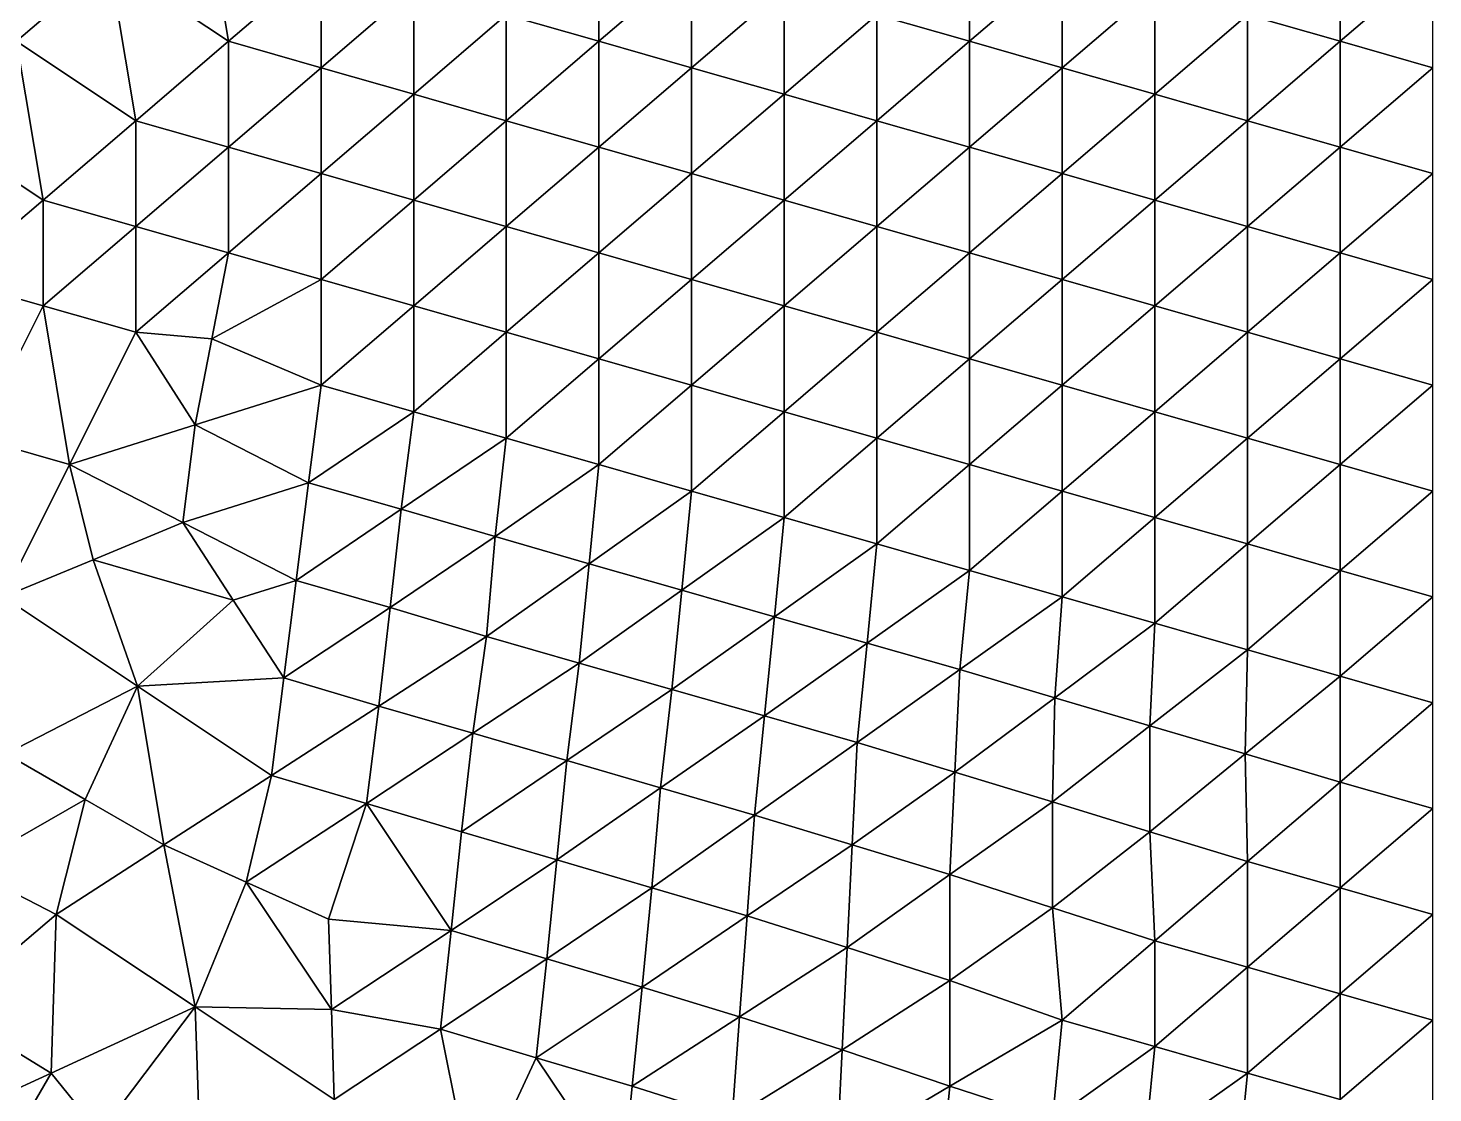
# Model space of a CAD drawing. Extents: x 100 to 350, y 100 to 150.
# Drawn here: x 329.27 to 350, y 119.24 to 134.96 of the extents above; entities that cross this region are included whole.
import ezdxf

# ---------------------------------------------------------------- set-up
doc = ezdxf.new("R2010")
doc.units = 0

msp = doc.modelspace()

# ---------------------------------------------------------------- linework, layer by layer
at = {"color": 1}
for p, q in [((331.835938, 137.109375), (332.226563, 134.765625)), ((332.226563, 134.765625), (331.835938, 137.109375)), ((337.695313, 136.328125), (337.695313, 134.765625)), ((337.695313, 134.765625), (337.695313, 136.328125)), ((343.164063, 134.765625), (343.164063, 136.328125)), ((343.164063, 136.328125), (343.164063, 134.765625)), ((348.632813, 134.765625), (348.632813, 136.328125)), ((348.632813, 136.328125), (348.632813, 134.765625)), ((330.46875, 135.9375), (329.101563, 134.765625)), ((329.101563, 134.765625), (330.46875, 135.9375)), ((330.859375, 133.59375), (330.46875, 135.9375)), ((332.226563, 134.765625), (330.46875, 135.9375)), ((330.46875, 135.9375), (330.859375, 133.59375)), ((330.46875, 135.9375), (332.226563, 134.765625)), ((332.226563, 134.765625), (333.59375, 135.9375)), ((333.59375, 135.9375), (332.226563, 134.765625)), ((333.59375, 134.375), (333.59375, 135.9375)), ((333.59375, 135.9375), (333.59375, 134.375)), ((337.695313, 134.765625), (339.0625, 135.9375)), ((339.0625, 135.9375), (337.695313, 134.765625)), ((339.0625, 134.375), (339.0625, 135.9375)), ((339.0625, 135.9375), (339.0625, 134.375)), ((343.164063, 134.765625), (344.53125, 135.9375)), ((344.53125, 135.9375), (343.164063, 134.765625)), ((344.53125, 135.9375), (344.53125, 134.375)), ((344.53125, 134.375), (344.53125, 135.9375)), ((348.632813, 134.765625), (350, 135.9375)), ((350, 135.9375), (348.632813, 134.765625)), ((334.960938, 135.546875), (333.59375, 134.375)), ((333.59375, 134.375), (334.960938, 135.546875)), ((334.960938, 133.984375), (334.960938, 135.546875)), ((334.960938, 135.546875), (334.960938, 133.984375)), ((339.0625, 134.375), (340.429688, 135.546875)), ((340.429688, 135.546875), (339.0625, 134.375)), ((340.429688, 135.546875), (340.429688, 133.984375)), ((340.429688, 133.984375), (340.429688, 135.546875)), ((345.898438, 135.546875), (344.53125, 134.375)), ((344.53125, 134.375), (345.898438, 135.546875)), ((345.898438, 135.546875), (345.898438, 133.984375)), ((345.898438, 133.984375), (345.898438, 135.546875)), ((336.328125, 135.15625), (334.960938, 133.984375)), ((334.960938, 133.984375), (336.328125, 135.15625)), ((336.328125, 133.59375), (336.328125, 135.15625)), ((337.695313, 134.765625), (336.328125, 135.15625)), ((336.328125, 135.15625), (336.328125, 133.59375)), ((336.328125, 135.15625), (337.695313, 134.765625)), ((341.796875, 135.15625), (340.429688, 133.984375)), ((340.429688, 133.984375), (341.796875, 135.15625)), ((341.796875, 133.59375), (341.796875, 135.15625)), ((341.796875, 135.15625), (343.164063, 134.765625)), ((341.796875, 135.15625), (341.796875, 133.59375)), ((343.164063, 134.765625), (341.796875, 135.15625)), ((345.898438, 133.984375), (347.265625, 135.15625)), ((347.265625, 135.15625), (345.898438, 133.984375)), ((347.265625, 135.15625), (348.632813, 134.765625)), ((348.632813, 134.765625), (347.265625, 135.15625)), ((347.265625, 135.15625), (347.265625, 133.59375)), ((347.265625, 133.59375), (347.265625, 135.15625)), ((329.101563, 134.765625), (330.859375, 133.59375)), ((330.859375, 133.59375), (329.101563, 134.765625)), ((329.101563, 134.765625), (329.492188, 132.421875)), ((329.492188, 132.421875), (329.101563, 134.765625)), ((332.226563, 134.765625), (330.859375, 133.59375)), ((330.859375, 133.59375), (332.226563, 134.765625)), ((332.226563, 133.203125), (332.226563, 134.765625)), ((333.59375, 134.375), (332.226563, 134.765625)), ((332.226563, 134.765625), (332.226563, 133.203125)), ((332.226563, 134.765625), (333.59375, 134.375)), ((336.328125, 133.59375), (337.695313, 134.765625)), ((337.695313, 134.765625), (336.328125, 133.59375)), ((337.695313, 134.765625), (337.695313, 133.203125)), ((339.0625, 134.375), (337.695313, 134.765625)), ((337.695313, 134.765625), (339.0625, 134.375)), ((337.695313, 133.203125), (337.695313, 134.765625)), ((341.796875, 133.59375), (343.164063, 134.765625)), ((343.164063, 134.765625), (341.796875, 133.59375)), ((343.164063, 133.203125), (343.164063, 134.765625)), ((344.53125, 134.375), (343.164063, 134.765625)), ((343.164063, 134.765625), (343.164063, 133.203125)), ((343.164063, 134.765625), (344.53125, 134.375)), ((348.632813, 134.765625), (347.265625, 133.59375)), ((347.265625, 133.59375), (348.632813, 134.765625)), ((348.632813, 133.203125), (348.632813, 134.765625)), ((348.632813, 134.765625), (350, 134.375)), ((348.632813, 134.765625), (348.632813, 133.203125)), ((350, 134.375), (348.632813, 134.765625)), ((332.226563, 133.203125), (333.59375, 134.375)), ((333.59375, 134.375), (332.226563, 133.203125)), ((333.59375, 134.375), (333.59375, 132.8125)), ((334.960938, 133.984375), (333.59375, 134.375)), ((333.59375, 134.375), (334.960938, 133.984375)), ((333.59375, 132.8125), (333.59375, 134.375)), ((337.695313, 133.203125), (339.0625, 134.375)), ((339.0625, 134.375), (337.695313, 133.203125)), ((339.0625, 132.8125), (339.0625, 134.375)), ((340.429688, 133.984375), (339.0625, 134.375)), ((339.0625, 134.375), (339.0625, 132.8125)), ((339.0625, 134.375), (340.429688, 133.984375)), ((344.53125, 134.375), (343.164063, 133.203125)), ((343.164063, 133.203125), (344.53125, 134.375)), ((344.53125, 132.8125), (344.53125, 134.375)), ((344.53125, 134.375), (344.53125, 132.8125)), ((345.898438, 133.984375), (344.53125, 134.375)), ((344.53125, 134.375), (345.898438, 133.984375)), ((350, 134.375), (348.632813, 133.203125)), ((348.632813, 133.203125), (350, 134.375)), ((333.59375, 132.8125), (334.960938, 133.984375)), ((334.960938, 133.984375), (333.59375, 132.8125)), ((334.960938, 132.421875), (334.960938, 133.984375)), ((334.960938, 133.984375), (336.328125, 133.59375)), ((336.328125, 133.59375), (334.960938, 133.984375)), ((334.960938, 133.984375), (334.960938, 132.421875)), ((340.429688, 133.984375), (339.0625, 132.8125)), ((339.0625, 132.8125), (340.429688, 133.984375)), ((340.429688, 133.984375), (340.429688, 132.421875)), ((341.796875, 133.59375), (340.429688, 133.984375)), ((340.429688, 133.984375), (341.796875, 133.59375)), ((340.429688, 132.421875), (340.429688, 133.984375)), ((344.53125, 132.8125), (345.898438, 133.984375)), ((345.898438, 133.984375), (344.53125, 132.8125)), ((345.898438, 132.421875), (345.898438, 133.984375)), ((347.265625, 133.59375), (345.898438, 133.984375)), ((345.898438, 133.984375), (345.898438, 132.421875)), ((345.898438, 133.984375), (347.265625, 133.59375)), ((327.734375, 133.59375), (329.492188, 132.421875)), ((329.492188, 132.421875), (327.734375, 133.59375)), ((329.492188, 132.421875), (330.859375, 133.59375)), ((330.859375, 133.59375), (329.492188, 132.421875)), ((330.859375, 133.59375), (332.226563, 133.203125)), ((332.226563, 133.203125), (330.859375, 133.59375)), ((330.859375, 133.59375), (330.859375, 132.03125)), ((330.859375, 132.03125), (330.859375, 133.59375)), ((334.960938, 132.421875), (336.328125, 133.59375)), ((336.328125, 133.59375), (334.960938, 132.421875)), ((336.328125, 132.03125), (336.328125, 133.59375)), ((336.328125, 133.59375), (337.695313, 133.203125)), ((336.328125, 133.59375), (336.328125, 132.03125)), ((337.695313, 133.203125), (336.328125, 133.59375)), ((340.429688, 132.421875), (341.796875, 133.59375)), ((341.796875, 133.59375), (340.429688, 132.421875)), ((343.164063, 133.203125), (341.796875, 133.59375)), ((341.796875, 133.59375), (341.796875, 132.03125)), ((341.796875, 133.59375), (343.164063, 133.203125)), ((341.796875, 132.03125), (341.796875, 133.59375)), ((345.898438, 132.421875), (347.265625, 133.59375)), ((347.265625, 133.59375), (345.898438, 132.421875)), ((347.265625, 133.59375), (347.265625, 132.03125)), ((348.632813, 133.203125), (347.265625, 133.59375)), ((347.265625, 133.59375), (348.632813, 133.203125)), ((347.265625, 132.03125), (347.265625, 133.59375)), ((332.226563, 133.203125), (330.859375, 132.03125)), ((330.859375, 132.03125), (332.226563, 133.203125)), ((332.226563, 131.640625), (332.226563, 133.203125)), ((332.226563, 133.203125), (333.59375, 132.8125)), ((332.226563, 133.203125), (332.226563, 131.640625)), ((333.59375, 132.8125), (332.226563, 133.203125)), ((337.695313, 133.203125), (336.328125, 132.03125)), ((336.328125, 132.03125), (337.695313, 133.203125)), ((337.695313, 131.640625), (337.695313, 133.203125)), ((339.0625, 132.8125), (337.695313, 133.203125)), ((337.695313, 133.203125), (337.695313, 131.640625)), ((337.695313, 133.203125), (339.0625, 132.8125)), ((343.164063, 133.203125), (341.796875, 132.03125)), ((341.796875, 132.03125), (343.164063, 133.203125)), ((343.164063, 133.203125), (343.164063, 131.640625)), ((344.53125, 132.8125), (343.164063, 133.203125)), ((343.164063, 133.203125), (344.53125, 132.8125)), ((343.164063, 131.640625), (343.164063, 133.203125)), ((347.265625, 132.03125), (348.632813, 133.203125)), ((348.632813, 133.203125), (347.265625, 132.03125)), ((348.632813, 131.640625), (348.632813, 133.203125)), ((350, 132.8125), (348.632813, 133.203125)), ((348.632813, 133.203125), (348.632813, 131.640625)), ((348.632813, 133.203125), (350, 132.8125)), ((332.226563, 131.640625), (333.59375, 132.8125)), ((333.59375, 132.8125), (332.226563, 131.640625)), ((333.59375, 132.8125), (334.960938, 132.421875)), ((334.960938, 132.421875), (333.59375, 132.8125)), ((333.59375, 132.8125), (333.59375, 131.25)), ((333.59375, 131.25), (333.59375, 132.8125)), ((337.695313, 131.640625), (339.0625, 132.8125)), ((339.0625, 132.8125), (337.695313, 131.640625)), ((339.0625, 132.8125), (339.0625, 131.25)), ((340.429688, 132.421875), (339.0625, 132.8125)), ((339.0625, 132.8125), (340.429688, 132.421875)), ((339.0625, 131.25), (339.0625, 132.8125)), ((343.164063, 131.640625), (344.53125, 132.8125)), ((344.53125, 132.8125), (343.164063, 131.640625)), ((344.53125, 132.8125), (345.898438, 132.421875)), ((345.898438, 132.421875), (344.53125, 132.8125)), ((344.53125, 132.8125), (344.53125, 131.25)), ((344.53125, 131.25), (344.53125, 132.8125)), ((348.632813, 131.640625), (350, 132.8125)), ((350, 132.8125), (348.632813, 131.640625)), ((328.125, 131.25), (329.492188, 132.421875)), ((329.492188, 132.421875), (328.125, 131.25)), ((330.859375, 132.03125), (329.492188, 132.421875)), ((329.492188, 132.421875), (329.492188, 130.859375)), ((329.492188, 132.421875), (330.859375, 132.03125)), ((329.492188, 130.859375), (329.492188, 132.421875)), ((333.59375, 131.25), (334.960938, 132.421875)), ((334.960938, 132.421875), (333.59375, 131.25)), ((334.960938, 130.859375), (334.960938, 132.421875)), ((334.960938, 132.421875), (336.328125, 132.03125)), ((334.960938, 132.421875), (334.960938, 130.859375)), ((336.328125, 132.03125), (334.960938, 132.421875)), ((339.0625, 131.25), (340.429688, 132.421875)), ((340.429688, 132.421875), (339.0625, 131.25)), ((340.429688, 130.859375), (340.429688, 132.421875)), ((341.796875, 132.03125), (340.429688, 132.421875)), ((340.429688, 132.421875), (340.429688, 130.859375)), ((340.429688, 132.421875), (341.796875, 132.03125)), ((345.898438, 132.421875), (344.53125, 131.25)), ((344.53125, 131.25), (345.898438, 132.421875)), ((345.898438, 130.859375), (345.898438, 132.421875)), ((345.898438, 132.421875), (347.265625, 132.03125)), ((345.898438, 132.421875), (345.898438, 130.859375)), ((347.265625, 132.03125), (345.898438, 132.421875)), ((330.859375, 132.03125), (329.492188, 130.859375)), ((329.492188, 130.859375), (330.859375, 132.03125)), ((330.859375, 132.03125), (330.859375, 130.46875)), ((332.226563, 131.640625), (330.859375, 132.03125)), ((330.859375, 132.03125), (332.226563, 131.640625)), ((330.859375, 130.46875), (330.859375, 132.03125)), ((336.328125, 132.03125), (334.960938, 130.859375)), ((334.960938, 130.859375), (336.328125, 132.03125)), ((336.328125, 130.46875), (336.328125, 132.03125)), ((336.328125, 132.03125), (337.695313, 131.640625)), ((337.695313, 131.640625), (336.328125, 132.03125)), ((336.328125, 132.03125), (336.328125, 130.46875)), ((340.429688, 130.859375), (341.796875, 132.03125)), ((341.796875, 132.03125), (340.429688, 130.859375)), ((341.796875, 132.03125), (341.796875, 130.46875)), ((343.164063, 131.640625), (341.796875, 132.03125)), ((341.796875, 132.03125), (343.164063, 131.640625)), ((341.796875, 130.46875), (341.796875, 132.03125)), ((345.898438, 130.859375), (347.265625, 132.03125)), ((347.265625, 132.03125), (345.898438, 130.859375)), ((347.265625, 132.03125), (348.632813, 131.640625)), ((348.632813, 131.640625), (347.265625, 132.03125)), ((347.265625, 132.03125), (347.265625, 130.46875)), ((347.265625, 130.46875), (347.265625, 132.03125)), ((330.859375, 130.46875), (332.226563, 131.640625)), ((332.226563, 131.640625), (330.859375, 130.46875)), ((332.226563, 131.640625), (331.982422, 130.371094)), ((331.982422, 130.371094), (332.226563, 131.640625)), ((333.59375, 131.25), (332.226563, 131.640625)), ((332.226563, 131.640625), (333.59375, 131.25)), ((336.328125, 130.46875), (337.695313, 131.640625)), ((337.695313, 131.640625), (336.328125, 130.46875)), ((337.695313, 130.078125), (337.695313, 131.640625)), ((337.695313, 131.640625), (339.0625, 131.25)), ((337.695313, 131.640625), (337.695313, 130.078125)), ((339.0625, 131.25), (337.695313, 131.640625)), ((341.796875, 130.46875), (343.164063, 131.640625)), ((343.164063, 131.640625), (341.796875, 130.46875)), ((344.53125, 131.25), (343.164063, 131.640625)), ((343.164063, 131.640625), (343.164063, 130.078125)), ((343.164063, 131.640625), (344.53125, 131.25)), ((343.164063, 130.078125), (343.164063, 131.640625)), ((347.265625, 130.46875), (348.632813, 131.640625)), ((348.632813, 131.640625), (347.265625, 130.46875)), ((348.632813, 130.078125), (348.632813, 131.640625)), ((348.632813, 131.640625), (350, 131.25)), ((348.632813, 131.640625), (348.632813, 130.078125)), ((350, 131.25), (348.632813, 131.640625)), ((329.492188, 130.859375), (328.125, 131.25)), ((328.125, 131.25), (329.492188, 130.859375)), ((331.982422, 130.371094), (333.59375, 131.25)), ((333.59375, 131.25), (331.982422, 130.371094)), ((333.59375, 131.25), (333.59375, 129.6875)), ((334.960938, 130.859375), (333.59375, 131.25)), ((333.59375, 131.25), (334.960938, 130.859375)), ((333.59375, 129.6875), (333.59375, 131.25)), ((339.0625, 131.25), (337.695313, 130.078125)), ((337.695313, 130.078125), (339.0625, 131.25)), ((339.0625, 129.6875), (339.0625, 131.25)), ((339.0625, 131.25), (340.429688, 130.859375)), ((340.429688, 130.859375), (339.0625, 131.25)), ((339.0625, 131.25), (339.0625, 129.6875)), ((344.53125, 131.25), (343.164063, 130.078125)), ((343.164063, 130.078125), (344.53125, 131.25)), ((344.53125, 131.25), (344.53125, 129.6875)), ((345.898438, 130.859375), (344.53125, 131.25)), ((344.53125, 131.25), (345.898438, 130.859375)), ((344.53125, 129.6875), (344.53125, 131.25)), ((350, 131.25), (348.632813, 130.078125)), ((348.632813, 130.078125), (350, 131.25)), ((329.492188, 130.859375), (328.515625, 128.90625)), ((328.515625, 128.90625), (329.492188, 130.859375)), ((329.882813, 128.515625), (329.492188, 130.859375)), ((329.492188, 130.859375), (329.882813, 128.515625)), ((330.859375, 130.46875), (329.492188, 130.859375)), ((329.492188, 130.859375), (330.859375, 130.46875)), ((333.59375, 129.6875), (334.960938, 130.859375)), ((334.960938, 130.859375), (333.59375, 129.6875)), ((334.960938, 130.859375), (336.328125, 130.46875)), ((336.328125, 130.46875), (334.960938, 130.859375)), ((334.960938, 130.859375), (334.960938, 129.296875)), ((334.960938, 129.296875), (334.960938, 130.859375)), ((339.0625, 129.6875), (340.429688, 130.859375)), ((340.429688, 130.859375), (339.0625, 129.6875)), ((340.429688, 129.296875), (340.429688, 130.859375)), ((340.429688, 130.859375), (341.796875, 130.46875)), ((340.429688, 130.859375), (340.429688, 129.296875)), ((341.796875, 130.46875), (340.429688, 130.859375)), ((344.53125, 129.6875), (345.898438, 130.859375)), ((345.898438, 130.859375), (344.53125, 129.6875)), ((345.898438, 129.296875), (345.898438, 130.859375)), ((347.265625, 130.46875), (345.898438, 130.859375)), ((345.898438, 130.859375), (345.898438, 129.296875)), ((345.898438, 130.859375), (347.265625, 130.46875)), ((330.859375, 130.46875), (329.882813, 128.515625)), ((329.882813, 128.515625), (330.859375, 130.46875)), ((331.738281, 129.101563), (330.859375, 130.46875)), ((331.982422, 130.371094), (330.859375, 130.46875)), ((330.859375, 130.46875), (331.738281, 129.101563)), ((330.859375, 130.46875), (331.982422, 130.371094)), ((334.960938, 129.296875), (336.328125, 130.46875)), ((336.328125, 130.46875), (334.960938, 129.296875)), ((336.328125, 128.90625), (336.328125, 130.46875)), ((336.328125, 130.46875), (337.695313, 130.078125)), ((336.328125, 130.46875), (336.328125, 128.90625)), ((337.695313, 130.078125), (336.328125, 130.46875)), ((341.796875, 130.46875), (340.429688, 129.296875)), ((340.429688, 129.296875), (341.796875, 130.46875)), ((341.796875, 128.90625), (341.796875, 130.46875)), ((343.164063, 130.078125), (341.796875, 130.46875)), ((341.796875, 130.46875), (341.796875, 128.90625)), ((341.796875, 130.46875), (343.164063, 130.078125)), ((347.265625, 130.46875), (345.898438, 129.296875)), ((345.898438, 129.296875), (347.265625, 130.46875)), ((347.265625, 130.46875), (347.265625, 128.90625)), ((348.632813, 130.078125), (347.265625, 130.46875)), ((347.265625, 130.46875), (348.632813, 130.078125)), ((347.265625, 128.90625), (347.265625, 130.46875)), ((331.738281, 129.101563), (331.982422, 130.371094)), ((331.982422, 130.371094), (331.738281, 129.101563)), ((333.59375, 129.6875), (331.982422, 130.371094)), ((331.982422, 130.371094), (333.59375, 129.6875)), ((337.695313, 130.078125), (336.328125, 128.90625)), ((336.328125, 128.90625), (337.695313, 130.078125)), ((337.695313, 128.515625), (337.695313, 130.078125)), ((337.695313, 130.078125), (339.0625, 129.6875)), ((339.0625, 129.6875), (337.695313, 130.078125)), ((337.695313, 130.078125), (337.695313, 128.515625)), ((341.796875, 128.90625), (343.164063, 130.078125)), ((343.164063, 130.078125), (341.796875, 128.90625)), ((343.164063, 130.078125), (343.164063, 128.515625)), ((344.53125, 129.6875), (343.164063, 130.078125)), ((343.164063, 130.078125), (344.53125, 129.6875)), ((343.164063, 128.515625), (343.164063, 130.078125)), ((347.265625, 128.90625), (348.632813, 130.078125)), ((348.632813, 130.078125), (347.265625, 128.90625)), ((350, 129.6875), (348.632813, 130.078125)), ((348.632813, 130.078125), (348.632813, 128.515625)), ((348.632813, 130.078125), (350, 129.6875)), ((348.632813, 128.515625), (348.632813, 130.078125)), ((331.738281, 129.101563), (333.59375, 129.6875)), ((333.59375, 129.6875), (331.738281, 129.101563)), ((333.410645, 128.24707), (333.59375, 129.6875)), ((333.59375, 129.6875), (333.410645, 128.24707)), ((334.960938, 129.296875), (333.59375, 129.6875)), ((333.59375, 129.6875), (334.960938, 129.296875)), ((337.695313, 128.515625), (339.0625, 129.6875)), ((339.0625, 129.6875), (337.695313, 128.515625)), ((339.0625, 128.125), (339.0625, 129.6875)), ((339.0625, 129.6875), (340.429688, 129.296875)), ((339.0625, 129.6875), (339.0625, 128.125)), ((340.429688, 129.296875), (339.0625, 129.6875)), ((343.164063, 128.515625), (344.53125, 129.6875)), ((344.53125, 129.6875), (343.164063, 128.515625)), ((344.53125, 129.6875), (345.898438, 129.296875)), ((345.898438, 129.296875), (344.53125, 129.6875)), ((344.53125, 129.6875), (344.53125, 128.125)), ((344.53125, 128.125), (344.53125, 129.6875)), ((348.632813, 128.515625), (350, 129.6875)), ((350, 129.6875), (348.632813, 128.515625)), ((334.960938, 129.296875), (333.410645, 128.24707)), ((333.410645, 128.24707), (334.960938, 129.296875)), ((334.960938, 129.296875), (334.777832, 127.856445)), ((334.777832, 127.856445), (334.960938, 129.296875)), ((336.328125, 128.90625), (334.960938, 129.296875)), ((334.960938, 129.296875), (336.328125, 128.90625)), ((339.0625, 128.125), (340.429688, 129.296875)), ((340.429688, 129.296875), (339.0625, 128.125)), ((340.429688, 129.296875), (341.796875, 128.90625)), ((341.796875, 128.90625), (340.429688, 129.296875)), ((340.429688, 129.296875), (340.429688, 127.734375)), ((340.429688, 127.734375), (340.429688, 129.296875)), ((344.53125, 128.125), (345.898438, 129.296875)), ((345.898438, 129.296875), (344.53125, 128.125)), ((345.898438, 127.734375), (345.898438, 129.296875)), ((345.898438, 129.296875), (347.265625, 128.90625)), ((345.898438, 129.296875), (345.898438, 127.734375)), ((347.265625, 128.90625), (345.898438, 129.296875)), ((329.882813, 128.515625), (331.738281, 129.101563)), ((331.738281, 129.101563), (329.882813, 128.515625)), ((331.738281, 129.101563), (331.555176, 127.661133)), ((331.555176, 127.661133), (331.738281, 129.101563)), ((333.410645, 128.24707), (331.738281, 129.101563)), ((331.738281, 129.101563), (333.410645, 128.24707)), ((329.882813, 128.515625), (328.515625, 128.90625)), ((328.515625, 128.90625), (329.882813, 128.515625)), ((336.328125, 128.90625), (334.777832, 127.856445)), ((334.777832, 127.856445), (336.328125, 128.90625)), ((336.16333, 127.453613), (336.328125, 128.90625)), ((336.328125, 128.90625), (336.16333, 127.453613)), ((336.328125, 128.90625), (337.695313, 128.515625)), ((337.695313, 128.515625), (336.328125, 128.90625)), ((341.796875, 128.90625), (340.429688, 127.734375)), ((340.429688, 127.734375), (341.796875, 128.90625)), ((341.796875, 127.34375), (341.796875, 128.90625)), ((341.796875, 128.90625), (343.164063, 128.515625)), ((341.796875, 128.90625), (341.796875, 127.34375)), ((343.164063, 128.515625), (341.796875, 128.90625)), ((347.265625, 128.90625), (345.898438, 127.734375)), ((345.898438, 127.734375), (347.265625, 128.90625)), ((347.265625, 127.34375), (347.265625, 128.90625)), ((348.632813, 128.515625), (347.265625, 128.90625)), ((347.265625, 128.90625), (347.265625, 127.34375)), ((347.265625, 128.90625), (348.632813, 128.515625)), ((328.90625, 126.5625), (329.882813, 128.515625)), ((329.882813, 128.515625), (328.90625, 126.5625)), ((331.555176, 127.661133), (329.882813, 128.515625)), ((329.882813, 128.515625), (330.230713, 127.111816)), ((329.882813, 128.515625), (331.555176, 127.661133)), ((330.230713, 127.111816), (329.882813, 128.515625)), ((336.16333, 127.453613), (337.695313, 128.515625)), ((337.695313, 128.515625), (336.16333, 127.453613)), ((337.548828, 127.050781), (337.695313, 128.515625)), ((337.695313, 128.515625), (337.548828, 127.050781)), ((337.695313, 128.515625), (339.0625, 128.125)), ((339.0625, 128.125), (337.695313, 128.515625)), ((343.164063, 128.515625), (341.796875, 127.34375)), ((341.796875, 127.34375), (343.164063, 128.515625)), ((344.53125, 128.125), (343.164063, 128.515625)), ((343.164063, 128.515625), (343.164063, 126.953125)), ((343.164063, 128.515625), (344.53125, 128.125)), ((343.164063, 126.953125), (343.164063, 128.515625)), ((348.632813, 128.515625), (347.265625, 127.34375)), ((347.265625, 127.34375), (348.632813, 128.515625)), ((348.632813, 126.953125), (348.632813, 128.515625)), ((348.632813, 128.515625), (348.632813, 126.953125)), ((350, 128.125), (348.632813, 128.515625)), ((348.632813, 128.515625), (350, 128.125)), ((333.410645, 128.24707), (331.555176, 127.661133)), ((331.555176, 127.661133), (333.410645, 128.24707)), ((333.227539, 126.806641), (333.410645, 128.24707)), ((333.410645, 128.24707), (333.227539, 126.806641)), ((334.777832, 127.856445), (333.410645, 128.24707)), ((333.410645, 128.24707), (334.777832, 127.856445)), ((337.548828, 127.050781), (339.0625, 128.125)), ((339.0625, 128.125), (337.548828, 127.050781)), ((339.0625, 128.125), (338.916016, 126.660156)), ((338.916016, 126.660156), (339.0625, 128.125)), ((340.429688, 127.734375), (339.0625, 128.125)), ((339.0625, 128.125), (340.429688, 127.734375)), ((344.53125, 128.125), (343.164063, 126.953125)), ((343.164063, 126.953125), (344.53125, 128.125)), ((344.53125, 128.125), (344.53125, 126.5625)), ((345.898438, 127.734375), (344.53125, 128.125)), ((344.53125, 128.125), (345.898438, 127.734375)), ((344.53125, 126.5625), (344.53125, 128.125)), ((348.632813, 126.953125), (350, 128.125)), ((350, 128.125), (348.632813, 126.953125)), ((334.777832, 127.856445), (333.227539, 126.806641)), ((333.227539, 126.806641), (334.777832, 127.856445)), ((334.777832, 127.856445), (334.613037, 126.403809)), ((334.613037, 126.403809), (334.777832, 127.856445)), ((334.777832, 127.856445), (336.16333, 127.453613)), ((336.16333, 127.453613), (334.777832, 127.856445)), ((340.429688, 127.734375), (338.916016, 126.660156)), ((338.916016, 126.660156), (340.429688, 127.734375)), ((340.429688, 127.734375), (340.283203, 126.269531)), ((340.283203, 126.269531), (340.429688, 127.734375)), ((341.796875, 127.34375), (340.429688, 127.734375)), ((340.429688, 127.734375), (341.796875, 127.34375)), ((344.53125, 126.5625), (345.898438, 127.734375)), ((345.898438, 127.734375), (344.53125, 126.5625)), ((347.265625, 127.34375), (345.898438, 127.734375)), ((345.898438, 127.734375), (345.898438, 126.171875)), ((345.898438, 127.734375), (347.265625, 127.34375)), ((345.898438, 126.171875), (345.898438, 127.734375)), ((330.230713, 127.111816), (331.555176, 127.661133)), ((331.555176, 127.661133), (330.230713, 127.111816)), ((331.555176, 127.661133), (333.227539, 126.806641)), ((332.299805, 126.513672), (331.555176, 127.661133)), ((333.227539, 126.806641), (331.555176, 127.661133)), ((331.555176, 127.661133), (332.299805, 126.513672)), ((336.16333, 127.453613), (334.613037, 126.403809)), ((334.613037, 126.403809), (336.16333, 127.453613)), ((336.035156, 125.976563), (336.16333, 127.453613)), ((336.16333, 127.453613), (336.035156, 125.976563)), ((336.16333, 127.453613), (337.548828, 127.050781)), ((337.548828, 127.050781), (336.16333, 127.453613)), ((341.796875, 127.34375), (340.283203, 126.269531)), ((340.283203, 126.269531), (341.796875, 127.34375)), ((341.650391, 125.878906), (341.796875, 127.34375)), ((341.796875, 127.34375), (341.650391, 125.878906)), ((343.164063, 126.953125), (341.796875, 127.34375)), ((341.796875, 127.34375), (343.164063, 126.953125)), ((347.265625, 127.34375), (345.898438, 126.171875)), ((345.898438, 126.171875), (347.265625, 127.34375)), ((347.265625, 127.34375), (347.265625, 125.78125)), ((348.632813, 126.953125), (347.265625, 127.34375)), ((347.265625, 127.34375), (348.632813, 126.953125)), ((347.265625, 125.78125), (347.265625, 127.34375)), ((330.230713, 127.111816), (328.90625, 126.5625)), ((328.90625, 126.5625), (330.230713, 127.111816)), ((332.299805, 126.513672), (330.230713, 127.111816)), ((330.230713, 127.111816), (330.883789, 125.244141)), ((330.883789, 125.244141), (330.230713, 127.111816)), ((330.230713, 127.111816), (332.299805, 126.513672)), ((336.035156, 125.976563), (337.548828, 127.050781)), ((337.548828, 127.050781), (336.035156, 125.976563)), ((337.402344, 125.585938), (337.548828, 127.050781)), ((337.548828, 127.050781), (337.402344, 125.585938)), ((338.916016, 126.660156), (337.548828, 127.050781)), ((337.548828, 127.050781), (338.916016, 126.660156)), ((343.164063, 126.953125), (341.650391, 125.878906)), ((341.650391, 125.878906), (343.164063, 126.953125)), ((343.164063, 126.953125), (343.017578, 125.488281)), ((343.017578, 125.488281), (343.164063, 126.953125)), ((344.53125, 126.5625), (343.164063, 126.953125)), ((343.164063, 126.953125), (344.53125, 126.5625)), ((347.265625, 125.78125), (348.632813, 126.953125)), ((348.632813, 126.953125), (347.265625, 125.78125)), ((348.632813, 125.390625), (348.632813, 126.953125)), ((350, 126.5625), (348.632813, 126.953125)), ((348.632813, 126.953125), (348.632813, 125.390625)), ((348.632813, 126.953125), (350, 126.5625)), ((333.227539, 126.806641), (332.299805, 126.513672)), ((332.299805, 126.513672), (333.227539, 126.806641)), ((333.227539, 126.806641), (333.044434, 125.366211)), ((333.044434, 125.366211), (333.227539, 126.806641)), ((333.227539, 126.806641), (334.613037, 126.403809)), ((334.613037, 126.403809), (333.227539, 126.806641)), ((338.916016, 126.660156), (337.402344, 125.585938)), ((337.402344, 125.585938), (338.916016, 126.660156)), ((338.769531, 125.195313), (338.916016, 126.660156)), ((338.916016, 126.660156), (338.769531, 125.195313)), ((340.283203, 126.269531), (338.916016, 126.660156)), ((338.916016, 126.660156), (340.283203, 126.269531)), ((330.883789, 125.244141), (328.90625, 126.5625)), ((328.90625, 126.5625), (330.883789, 125.244141)), ((332.299805, 126.513672), (330.883789, 125.244141)), ((330.883789, 125.244141), (332.299805, 126.513672)), ((333.044434, 125.366211), (332.299805, 126.513672)), ((332.299805, 126.513672), (333.044434, 125.366211)), ((343.017578, 125.488281), (344.53125, 126.5625)), ((344.53125, 126.5625), (343.017578, 125.488281)), ((344.421387, 125.073242), (344.53125, 126.5625)), ((344.53125, 126.5625), (344.421387, 125.073242)), ((345.898438, 126.171875), (344.53125, 126.5625)), ((344.53125, 126.5625), (345.898438, 126.171875)), ((348.632813, 125.390625), (350, 126.5625)), ((350, 126.5625), (348.632813, 125.390625)), ((333.044434, 125.366211), (334.613037, 126.403809)), ((334.613037, 126.403809), (333.044434, 125.366211)), ((334.613037, 126.403809), (334.448242, 124.951172)), ((334.448242, 124.951172), (334.613037, 126.403809)), ((334.613037, 126.403809), (336.035156, 125.976563)), ((336.035156, 125.976563), (334.613037, 126.403809)), ((338.769531, 125.195313), (340.283203, 126.269531)), ((340.283203, 126.269531), (338.769531, 125.195313)), ((340.283203, 126.269531), (340.136719, 124.804688)), ((340.136719, 124.804688), (340.283203, 126.269531)), ((340.283203, 126.269531), (341.650391, 125.878906)), ((341.650391, 125.878906), (340.283203, 126.269531)), ((345.898438, 126.171875), (344.421387, 125.073242)), ((344.421387, 125.073242), (345.898438, 126.171875)), ((345.898438, 126.171875), (345.825195, 124.658203)), ((345.825195, 124.658203), (345.898438, 126.171875)), ((347.265625, 125.78125), (345.898438, 126.171875)), ((345.898438, 126.171875), (347.265625, 125.78125)), ((334.448242, 124.951172), (336.035156, 125.976563)), ((336.035156, 125.976563), (334.448242, 124.951172)), ((335.83374, 124.54834), (336.035156, 125.976563)), ((336.035156, 125.976563), (335.83374, 124.54834)), ((337.402344, 125.585938), (336.035156, 125.976563)), ((336.035156, 125.976563), (337.402344, 125.585938)), ((340.136719, 124.804688), (341.650391, 125.878906)), ((341.650391, 125.878906), (340.136719, 124.804688)), ((341.503906, 124.414063), (341.650391, 125.878906)), ((341.650391, 125.878906), (341.503906, 124.414063)), ((341.650391, 125.878906), (343.017578, 125.488281)), ((343.017578, 125.488281), (341.650391, 125.878906)), ((345.825195, 124.658203), (347.265625, 125.78125)), ((347.265625, 125.78125), (345.825195, 124.658203)), ((347.265625, 125.78125), (347.229004, 124.243164)), ((347.229004, 124.243164), (347.265625, 125.78125)), ((347.265625, 125.78125), (348.632813, 125.390625)), ((348.632813, 125.390625), (347.265625, 125.78125)), ((337.402344, 125.585938), (335.83374, 124.54834)), ((335.83374, 124.54834), (337.402344, 125.585938)), ((337.402344, 125.585938), (337.219238, 124.145508)), ((337.219238, 124.145508), (337.402344, 125.585938)), ((338.769531, 125.195313), (337.402344, 125.585938)), ((337.402344, 125.585938), (338.769531, 125.195313)), ((343.017578, 125.488281), (341.503906, 124.414063)), ((341.503906, 124.414063), (343.017578, 125.488281)), ((342.944336, 123.974609), (343.017578, 125.488281)), ((343.017578, 125.488281), (342.944336, 123.974609)), ((344.421387, 125.073242), (343.017578, 125.488281)), ((343.017578, 125.488281), (344.421387, 125.073242)), ((328.949825, 124.243049), (330.883789, 125.244141)), ((330.883789, 125.244141), (328.949825, 124.243049)), ((330.883789, 125.244141), (330.112119, 123.57172)), ((330.112119, 123.57172), (330.883789, 125.244141)), ((330.883789, 125.244141), (333.044434, 125.366211)), ((333.044434, 125.366211), (330.883789, 125.244141)), ((330.883789, 125.244141), (332.861328, 123.925781)), ((332.861328, 123.925781), (330.883789, 125.244141)), ((330.883789, 125.244141), (331.274414, 122.900391)), ((331.274414, 122.900391), (330.883789, 125.244141)), ((332.861328, 123.925781), (333.044434, 125.366211)), ((333.044434, 125.366211), (332.861328, 123.925781)), ((334.448242, 124.951172), (333.044434, 125.366211)), ((333.044434, 125.366211), (334.448242, 124.951172)), ((347.229004, 124.243164), (348.632813, 125.390625)), ((348.632813, 125.390625), (347.229004, 124.243164)), ((348.632813, 123.828125), (348.632813, 125.390625)), ((348.632813, 125.390625), (350, 125)), ((348.632813, 125.390625), (348.632813, 123.828125)), ((350, 125), (348.632813, 125.390625)), ((338.769531, 125.195313), (337.219238, 124.145508)), ((337.219238, 124.145508), (338.769531, 125.195313)), ((338.604736, 123.742676), (338.769531, 125.195313)), ((338.769531, 125.195313), (338.604736, 123.742676)), ((340.136719, 124.804688), (338.769531, 125.195313)), ((338.769531, 125.195313), (340.136719, 124.804688)), ((344.421387, 125.073242), (342.944336, 123.974609)), ((342.944336, 123.974609), (344.421387, 125.073242)), ((344.384766, 123.535156), (344.421387, 125.073242)), ((344.421387, 125.073242), (344.384766, 123.535156)), ((345.825195, 124.658203), (344.421387, 125.073242)), ((344.421387, 125.073242), (345.825195, 124.658203)), ((350, 125), (348.632813, 123.828125)), ((348.632813, 123.828125), (350, 125)), ((332.861328, 123.925781), (334.448242, 124.951172)), ((334.448242, 124.951172), (332.861328, 123.925781)), ((334.265137, 123.510742), (334.448242, 124.951172)), ((334.448242, 124.951172), (334.265137, 123.510742)), ((335.83374, 124.54834), (334.448242, 124.951172)), ((334.448242, 124.951172), (335.83374, 124.54834)), ((340.136719, 124.804688), (338.604736, 123.742676)), ((338.604736, 123.742676), (340.136719, 124.804688)), ((340.136719, 124.804688), (339.990234, 123.339844)), ((339.990234, 123.339844), (340.136719, 124.804688)), ((341.503906, 124.414063), (340.136719, 124.804688)), ((340.136719, 124.804688), (341.503906, 124.414063)), ((344.384766, 123.535156), (345.825195, 124.658203)), ((345.825195, 124.658203), (344.384766, 123.535156)), ((345.825195, 123.095703), (345.825195, 124.658203)), ((347.229004, 124.243164), (345.825195, 124.658203)), ((345.825195, 124.658203), (345.825195, 123.095703)), ((345.825195, 124.658203), (347.229004, 124.243164)), ((335.83374, 124.54834), (334.265137, 123.510742)), ((334.265137, 123.510742), (335.83374, 124.54834)), ((335.83374, 124.54834), (335.668945, 123.095703)), ((335.668945, 123.095703), (335.83374, 124.54834)), ((337.219238, 124.145508), (335.83374, 124.54834)), ((335.83374, 124.54834), (337.219238, 124.145508)), ((341.503906, 124.414063), (339.990234, 123.339844)), ((339.990234, 123.339844), (341.503906, 124.414063)), ((341.430664, 122.900391), (341.503906, 124.414063)), ((341.503906, 124.414063), (341.430664, 122.900391)), ((342.944336, 123.974609), (341.503906, 124.414063)), ((341.503906, 124.414063), (342.944336, 123.974609)), ((330.112119, 123.57172), (328.949825, 124.243049)), ((328.949825, 124.243049), (330.112119, 123.57172)), ((347.229004, 124.243164), (345.825195, 123.095703)), ((345.825195, 123.095703), (347.229004, 124.243164)), ((347.229004, 124.243164), (347.265625, 122.65625)), ((348.632813, 123.828125), (347.229004, 124.243164)), ((347.229004, 124.243164), (348.632813, 123.828125)), ((347.265625, 122.65625), (347.229004, 124.243164)), ((335.668945, 123.095703), (337.219238, 124.145508)), ((337.219238, 124.145508), (335.668945, 123.095703)), ((337.219238, 124.145508), (337.072754, 122.680664)), ((337.072754, 122.680664), (337.219238, 124.145508)), ((337.219238, 124.145508), (338.604736, 123.742676)), ((338.604736, 123.742676), (337.219238, 124.145508)), ((341.430664, 122.900391), (342.944336, 123.974609)), ((342.944336, 123.974609), (341.430664, 122.900391)), ((342.944336, 123.974609), (342.871094, 122.460938)), ((342.871094, 122.460938), (342.944336, 123.974609)), ((344.384766, 123.535156), (342.944336, 123.974609)), ((342.944336, 123.974609), (344.384766, 123.535156)), ((331.274414, 122.900391), (332.861328, 123.925781)), ((332.861328, 123.925781), (331.274414, 122.900391)), ((332.861328, 123.925781), (332.489014, 122.351074)), ((332.489014, 122.351074), (332.861328, 123.925781)), ((334.265137, 123.510742), (332.861328, 123.925781)), ((332.861328, 123.925781), (334.265137, 123.510742)), ((347.265625, 122.65625), (348.632813, 123.828125)), ((348.632813, 123.828125), (347.265625, 122.65625)), ((350, 123.4375), (348.632813, 123.828125)), ((348.632813, 123.828125), (348.632813, 122.265625)), ((348.632813, 123.828125), (350, 123.4375)), ((348.632813, 122.265625), (348.632813, 123.828125)), ((330.112119, 123.57172), (328.35168, 122.558478)), ((328.35168, 122.558478), (330.112119, 123.57172)), ((330.112119, 123.57172), (329.6875, 121.875)), ((329.6875, 121.875), (330.112119, 123.57172)), ((331.274414, 122.900391), (330.112119, 123.57172)), ((330.112119, 123.57172), (331.274414, 122.900391)), ((337.072754, 122.680664), (338.604736, 123.742676)), ((338.604736, 123.742676), (337.072754, 122.680664)), ((338.476563, 122.265625), (338.604736, 123.742676)), ((338.604736, 123.742676), (338.476563, 122.265625)), ((338.604736, 123.742676), (339.990234, 123.339844)), ((339.990234, 123.339844), (338.604736, 123.742676)), ((334.265137, 123.510742), (332.489014, 122.351074)), ((332.489014, 122.351074), (334.265137, 123.510742)), ((334.265137, 123.510742), (333.703613, 121.801758)), ((333.703613, 121.801758), (334.265137, 123.510742)), ((335.513306, 121.636963), (334.265137, 123.510742)), ((334.265137, 123.510742), (335.668945, 123.095703)), ((334.265137, 123.510742), (335.513306, 121.636963)), ((335.668945, 123.095703), (334.265137, 123.510742)), ((339.990234, 123.339844), (338.476563, 122.265625)), ((338.476563, 122.265625), (339.990234, 123.339844)), ((339.990234, 123.339844), (339.880371, 121.850586)), ((339.880371, 121.850586), (339.990234, 123.339844)), ((339.990234, 123.339844), (341.430664, 122.900391)), ((341.430664, 122.900391), (339.990234, 123.339844)), ((344.384766, 123.535156), (342.871094, 122.460938)), ((342.871094, 122.460938), (344.384766, 123.535156)), ((344.384766, 121.972656), (344.384766, 123.535156)), ((344.384766, 123.535156), (345.825195, 123.095703)), ((345.825195, 123.095703), (344.384766, 123.535156)), ((344.384766, 123.535156), (344.384766, 121.972656)), ((348.632813, 122.265625), (350, 123.4375)), ((350, 123.4375), (348.632813, 122.265625)), ((335.513306, 121.636963), (335.668945, 123.095703)), ((335.668945, 123.095703), (335.513306, 121.636963)), ((337.072754, 122.680664), (335.668945, 123.095703)), ((335.668945, 123.095703), (337.072754, 122.680664)), ((344.384766, 121.972656), (345.825195, 123.095703)), ((345.825195, 123.095703), (344.384766, 121.972656)), ((345.898438, 121.484375), (345.825195, 123.095703)), ((345.825195, 123.095703), (347.265625, 122.65625)), ((345.825195, 123.095703), (345.898438, 121.484375)), ((347.265625, 122.65625), (345.825195, 123.095703)), ((329.6875, 121.875), (331.274414, 122.900391)), ((331.274414, 122.900391), (329.6875, 121.875)), ((331.738281, 120.507813), (331.274414, 122.900391)), ((332.489014, 122.351074), (331.274414, 122.900391)), ((331.274414, 122.900391), (331.738281, 120.507813)), ((331.274414, 122.900391), (332.489014, 122.351074)), ((339.880371, 121.850586), (341.430664, 122.900391)), ((341.430664, 122.900391), (339.880371, 121.850586)), ((341.430664, 122.900391), (341.357422, 121.386719)), ((341.357422, 121.386719), (341.430664, 122.900391)), ((341.430664, 122.900391), (342.871094, 122.460938)), ((342.871094, 122.460938), (341.430664, 122.900391)), ((328.35168, 122.558478), (329.6875, 121.875)), ((329.6875, 121.875), (328.35168, 122.558478)), ((337.072754, 122.680664), (335.513306, 121.636963)), ((335.513306, 121.636963), (337.072754, 122.680664)), ((337.072754, 122.680664), (336.92627, 121.21582)), ((336.92627, 121.21582), (337.072754, 122.680664)), ((338.476563, 122.265625), (337.072754, 122.680664)), ((337.072754, 122.680664), (338.476563, 122.265625)), ((345.898438, 121.484375), (347.265625, 122.65625)), ((347.265625, 122.65625), (345.898438, 121.484375)), ((348.632813, 122.265625), (347.265625, 122.65625)), ((347.265625, 122.65625), (347.265625, 121.09375)), ((347.265625, 122.65625), (348.632813, 122.265625)), ((347.265625, 121.09375), (347.265625, 122.65625)), ((332.489014, 122.351074), (331.738281, 120.507813)), ((331.738281, 120.507813), (332.489014, 122.351074)), ((333.746338, 120.471191), (332.489014, 122.351074)), ((333.703613, 121.801758), (332.489014, 122.351074)), ((332.489014, 122.351074), (333.746338, 120.471191)), ((332.489014, 122.351074), (333.703613, 121.801758)), ((342.871094, 122.460938), (341.357422, 121.386719)), ((341.357422, 121.386719), (342.871094, 122.460938)), ((342.871094, 122.460938), (344.384766, 121.972656)), ((344.384766, 121.972656), (342.871094, 122.460938)), ((342.871094, 122.460938), (342.871094, 120.898438)), ((342.871094, 120.898438), (342.871094, 122.460938)), ((336.92627, 121.21582), (338.476563, 122.265625)), ((338.476563, 122.265625), (336.92627, 121.21582)), ((338.476563, 122.265625), (338.330078, 120.800781)), ((338.330078, 120.800781), (338.476563, 122.265625)), ((339.880371, 121.850586), (338.476563, 122.265625)), ((338.476563, 122.265625), (339.880371, 121.850586)), ((348.632813, 122.265625), (347.265625, 121.09375)), ((347.265625, 121.09375), (348.632813, 122.265625)), ((348.632813, 122.265625), (348.632813, 120.703125)), ((350, 121.875), (348.632813, 122.265625)), ((348.632813, 120.703125), (348.632813, 122.265625)), ((348.632813, 122.265625), (350, 121.875)), ((342.871094, 120.898438), (344.384766, 121.972656)), ((344.384766, 121.972656), (342.871094, 120.898438)), ((344.53125, 120.3125), (344.384766, 121.972656)), ((344.384766, 121.972656), (345.898438, 121.484375)), ((344.384766, 121.972656), (344.53125, 120.3125)), ((345.898438, 121.484375), (344.384766, 121.972656)), ((329.6875, 121.875), (328.052515, 120.480462)), ((328.052515, 120.480462), (329.6875, 121.875)), ((329.6875, 121.875), (329.612481, 119.531077)), ((329.612481, 119.531077), (329.6875, 121.875)), ((331.738281, 120.507813), (329.6875, 121.875)), ((329.6875, 121.875), (331.738281, 120.507813)), ((333.703613, 121.801758), (335.513306, 121.636963)), ((335.513306, 121.636963), (333.703613, 121.801758)), ((333.703613, 121.801758), (333.746338, 120.471191)), ((333.746338, 120.471191), (333.703613, 121.801758)), ((338.330078, 120.800781), (339.880371, 121.850586)), ((339.880371, 121.850586), (338.330078, 120.800781)), ((339.770508, 120.361328), (339.880371, 121.850586)), ((339.880371, 121.850586), (339.770508, 120.361328)), ((341.357422, 121.386719), (339.880371, 121.850586)), ((339.880371, 121.850586), (341.357422, 121.386719)), ((348.632813, 120.703125), (350, 121.875)), ((350, 121.875), (348.632813, 120.703125)), ((335.513306, 121.636963), (333.746338, 120.471191)), ((333.746338, 120.471191), (335.513306, 121.636963)), ((335.357666, 120.178223), (335.513306, 121.636963)), ((335.513306, 121.636963), (335.357666, 120.178223)), ((336.92627, 121.21582), (335.513306, 121.636963)), ((335.513306, 121.636963), (336.92627, 121.21582)), ((344.53125, 120.3125), (345.898438, 121.484375)), ((345.898438, 121.484375), (344.53125, 120.3125)), ((345.898438, 119.921875), (345.898438, 121.484375)), ((347.265625, 121.09375), (345.898438, 121.484375)), ((345.898438, 121.484375), (345.898438, 119.921875)), ((345.898438, 121.484375), (347.265625, 121.09375)), ((339.770508, 120.361328), (341.357422, 121.386719)), ((341.357422, 121.386719), (339.770508, 120.361328)), ((341.28418, 119.873047), (341.357422, 121.386719)), ((341.357422, 121.386719), (341.28418, 119.873047)), ((341.357422, 121.386719), (342.871094, 120.898438)), ((342.871094, 120.898438), (341.357422, 121.386719)), ((336.92627, 121.21582), (335.357666, 120.178223)), ((335.357666, 120.178223), (336.92627, 121.21582)), ((336.77063, 119.75708), (336.92627, 121.21582)), ((336.92627, 121.21582), (336.77063, 119.75708)), ((336.92627, 121.21582), (338.330078, 120.800781)), ((338.330078, 120.800781), (336.92627, 121.21582)), ((347.265625, 121.09375), (345.898438, 119.921875)), ((345.898438, 119.921875), (347.265625, 121.09375)), ((347.265625, 119.53125), (347.265625, 121.09375)), ((347.265625, 121.09375), (347.265625, 119.53125)), ((348.632813, 120.703125), (347.265625, 121.09375)), ((347.265625, 121.09375), (348.632813, 120.703125)), ((342.871094, 120.898438), (341.28418, 119.873047)), ((341.28418, 119.873047), (342.871094, 120.898438)), ((342.871094, 119.335938), (342.871094, 120.898438)), ((342.871094, 120.898438), (344.53125, 120.3125)), ((342.871094, 120.898438), (342.871094, 119.335938)), ((344.53125, 120.3125), (342.871094, 120.898438)), ((338.330078, 120.800781), (336.77063, 119.75708)), ((336.77063, 119.75708), (338.330078, 120.800781)), ((338.183594, 119.335938), (338.330078, 120.800781)), ((338.330078, 120.800781), (338.183594, 119.335938)), ((338.330078, 120.800781), (339.770508, 120.361328)), ((339.770508, 120.361328), (338.330078, 120.800781)), ((347.265625, 119.53125), (348.632813, 120.703125)), ((348.632813, 120.703125), (347.265625, 119.53125)), ((350, 120.3125), (348.632813, 120.703125)), ((348.632813, 120.703125), (348.632813, 119.140625)), ((348.632813, 120.703125), (350, 120.3125)), ((348.632813, 119.140625), (348.632813, 120.703125)), ((329.612481, 119.531077), (328.052515, 120.480462)), ((328.052515, 120.480462), (329.612481, 119.531077)), ((331.738281, 120.507813), (329.612481, 119.531077)), ((329.612481, 119.531077), (331.738281, 120.507813)), ((330.329438, 118.645673), (331.738281, 120.507813)), ((331.738281, 120.507813), (330.329438, 118.645673)), ((331.738281, 120.507813), (333.746338, 120.471191)), ((333.789063, 119.140625), (331.738281, 120.507813)), ((331.738281, 120.507813), (331.818477, 118.163947)), ((333.746338, 120.471191), (331.738281, 120.507813)), ((331.738281, 120.507813), (333.789063, 119.140625)), ((331.818477, 118.163947), (331.738281, 120.507813)), ((333.746338, 120.471191), (335.357666, 120.178223)), ((333.746338, 120.471191), (333.789063, 119.140625)), ((335.357666, 120.178223), (333.746338, 120.471191)), ((333.789063, 119.140625), (333.746338, 120.471191)), ((339.770508, 120.361328), (338.183594, 119.335938)), ((338.183594, 119.335938), (339.770508, 120.361328)), ((339.770508, 120.361328), (339.660645, 118.87207)), ((339.660645, 118.87207), (339.770508, 120.361328)), ((339.770508, 120.361328), (341.28418, 119.873047)), ((341.28418, 119.873047), (339.770508, 120.361328)), ((342.871094, 119.335938), (344.53125, 120.3125)), ((344.53125, 120.3125), (342.871094, 119.335938)), ((344.384766, 118.847656), (344.53125, 120.3125)), ((344.53125, 120.3125), (344.384766, 118.847656)), ((345.898438, 119.921875), (344.53125, 120.3125)), ((344.53125, 120.3125), (345.898438, 119.921875)), ((348.632813, 119.140625), (350, 120.3125)), ((350, 120.3125), (348.632813, 119.140625)), ((335.357666, 120.178223), (333.789063, 119.140625)), ((333.789063, 119.140625), (335.357666, 120.178223)), ((335.357666, 120.178223), (336.77063, 119.75708)), ((335.839844, 117.773438), (335.357666, 120.178223)), ((336.77063, 119.75708), (335.357666, 120.178223)), ((335.357666, 120.178223), (335.839844, 117.773438)), ((339.660645, 118.87207), (341.28418, 119.873047)), ((341.28418, 119.873047), (339.660645, 118.87207)), ((341.28418, 119.873047), (341.210938, 118.359375)), ((341.210938, 118.359375), (341.28418, 119.873047)), ((341.28418, 119.873047), (342.871094, 119.335938)), ((342.871094, 119.335938), (341.28418, 119.873047)), ((345.898438, 119.921875), (344.384766, 118.847656)), ((344.384766, 118.847656), (345.898438, 119.921875)), ((345.898438, 119.921875), (345.751953, 118.457031)), ((345.751953, 118.457031), (345.898438, 119.921875)), ((347.265625, 119.53125), (345.898438, 119.921875)), ((345.898438, 119.921875), (347.265625, 119.53125)), ((335.839844, 117.773438), (336.77063, 119.75708)), ((336.77063, 119.75708), (335.839844, 117.773438)), ((338.183594, 119.335938), (336.77063, 119.75708)), ((336.77063, 119.75708), (338.037109, 117.871094)), ((336.77063, 119.75708), (338.183594, 119.335938)), ((338.037109, 117.871094), (336.77063, 119.75708)), ((327.486681, 118.554342), (329.612481, 119.531077)), ((329.612481, 119.531077), (327.486681, 118.554342)), ((329.612481, 119.531077), (328.630056, 117.83826)), ((328.630056, 117.83826), (329.612481, 119.531077)), ((329.612481, 119.531077), (330.329438, 118.645673)), ((330.329438, 118.645673), (329.612481, 119.531077)), ((347.265625, 119.53125), (345.751953, 118.457031)), ((345.751953, 118.457031), (347.265625, 119.53125)), ((347.119141, 118.066406), (347.265625, 119.53125)), ((347.265625, 119.53125), (347.119141, 118.066406)), ((348.632813, 119.140625), (347.265625, 119.53125)), ((347.265625, 119.53125), (348.632813, 119.140625)), ((338.183594, 119.335938), (338.037109, 117.871094)), ((338.037109, 117.871094), (338.183594, 119.335938)), ((339.660645, 118.87207), (338.183594, 119.335938)), ((338.183594, 119.335938), (339.660645, 118.87207)), ((341.210938, 118.359375), (342.871094, 119.335938)), ((342.871094, 119.335938), (341.210938, 118.359375)), ((342.871094, 119.335938), (342.724609, 117.871094)), ((342.724609, 117.871094), (342.871094, 119.335938)), ((344.384766, 118.847656), (342.871094, 119.335938)), ((342.871094, 119.335938), (344.384766, 118.847656))]:
    msp.add_line(p, q, dxfattribs=at)
at = {"color": 7}
for p, q in [((350, 134.375), (350, 135.9375)), ((350, 132.8125), (350, 134.375)), ((350, 131.25), (350, 132.8125)), ((350, 129.6875), (350, 131.25)), ((350, 128.125), (350, 129.6875)), ((350, 126.5625), (350, 128.125)), ((350, 125), (350, 126.5625)), ((350, 123.4375), (350, 125)), ((350, 121.875), (350, 123.4375)), ((350, 120.3125), (350, 121.875)), ((350, 118.75), (350, 120.3125))]:
    msp.add_line(p, q, dxfattribs=at)

doc.saveas('drawing.dxf')
